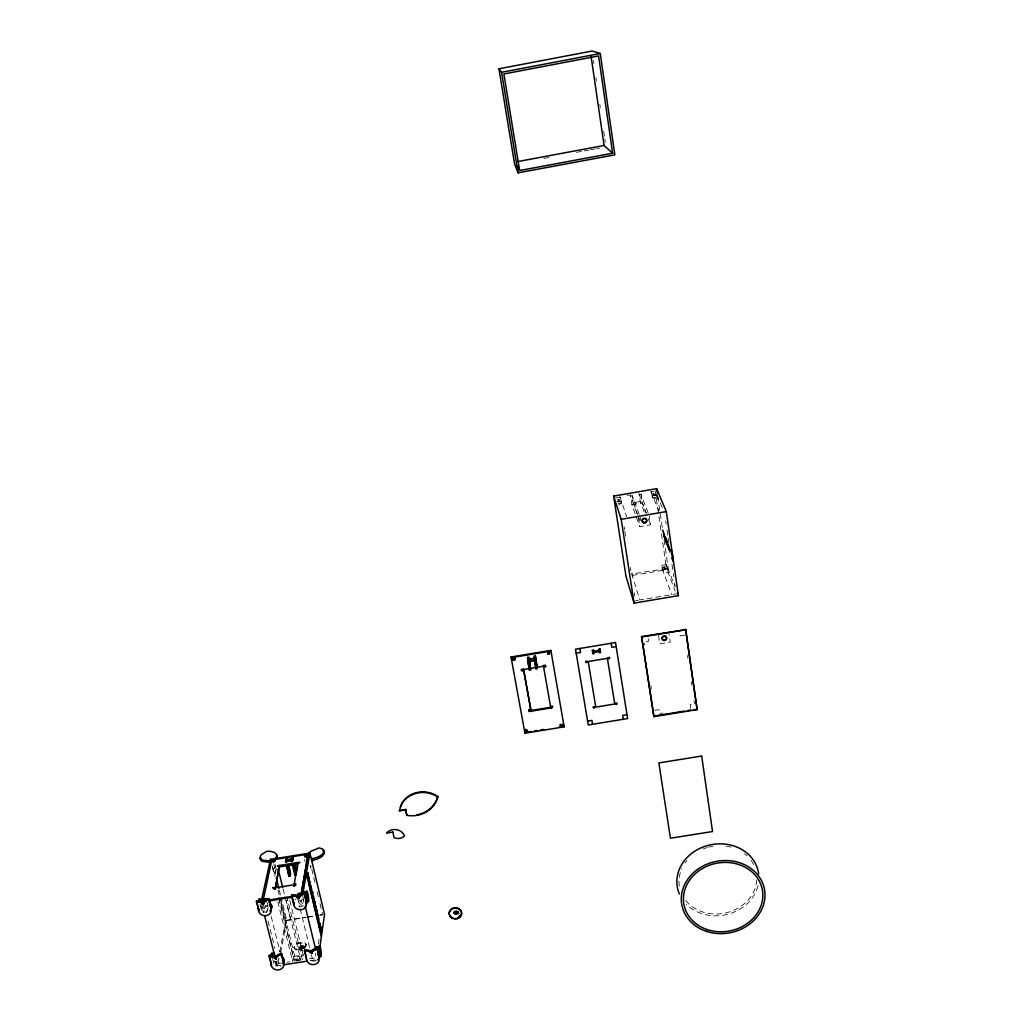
<?xml version="1.0" encoding="UTF-8"?>
<svg xmlns="http://www.w3.org/2000/svg" width="1021" height="1021" viewBox="0 0 1021 1021"><rect width="100%" height="100%" fill="white"/><g stroke="black" fill="none" stroke-linecap="round" stroke-linejoin="round"><path stroke-width="0.75" stroke-dasharray="5 3.75" d="M453.783 912.953L453.783 912.238M458.187 911.651A3.446 2.999 0.2 0 0 456.017 911.243L454.319 912.276L456.017 911.051A3.446 2.999 0.2 0 1 456.77 911.051M665.335 537.11C664.326 534.149 666.917 548.456 666.343 542.738M666.215 542.853L666.151 541.883M664.952 536.012L664.977 536.51M318.361 943.838L319.024 939.218M289.811 900.331L303.224 954.941L302.433 959.868L286.875 896.923M295.567 960.927L300.799 960.11L301.437 956.128L294.929 957.136L294.265 961.131L279.537 901.773L280.277 897.97L294.929 957.136M667.44 546.733L665.934 537.85L665.896 539.292M311.048 866.076L310.703 868.144L309.759 864.187M278.81 897.344L293.461 956.46L292.631 961.386L277.878 902.028L279.537 901.773M303.85 902.398L303.186 899.667L299.051 900.318L298.668 902.564L303.033 906.406M282.83 962.918L278.746 963.556L279.601 958.91M280.737 952.721L286.722 920.24L281.12 897.561M280.354 965.33L277.214 965.815L278.656 958.03M279.805 951.802L285.586 920.648L279.894 897.676M268.229 907.452L266.111 913.374L267.77 909.711M272.377 866.038L274.33 873.938L276.346 868.348M266.915 912.2L263.635 911.957L264.35 908.575A5.59 1.149 82.6 0 0 264.503 906.482M664.722 540.032L663.063 530.754L664.786 539.56M301.974 947.973L299.51 948.152L300.825 948.381M266.634 902.194C270.016 905.448 265.677 909.622 265.741 903.93M266.43 906.648L267.655 906.38M274.33 873.938L276.985 868.041L273.028 868.68M454.996 911.791L455.111 912.519M617.679 499.256C620.934 498.248 618.547 505.854 617.603 499.869M456.821 910.783A3.969 3.459 0.2 0 0 455.111 910.962L455.238 912.57L456.936 912.098M304.067 948.33L305.139 947.462A6.228 3.229 -16.2 0 0 302.28 943.034A6.228 3.229 -16.2 0 0 294.163 947.526A6.228 3.229 -16.2 0 0 301.208 949.645A2.821 1.468 -16.2 0 0 302.471 948.803M300.238 947.871L301.361 947.59A2.859 1.48 -16.2 0 1 303.314 947.909L301.884 948.305M275.696 867.403L274.636 867.505L273.654 863.549M618.854 504.961L621.317 503.187L620.691 499.078L617.003 501.732M665.296 537.033L665.73 541.666M455.685 914.471A1.621 1.417 0.2 0 1 453.809 913.323A1.621 1.417 0.2 0 1 455.111 911.689L455.085 911.83M456.247 914.267L455.685 913.744A1.621 1.417 0.2 0 1 453.809 912.595A1.621 1.417 0.2 0 1 455.111 910.962M304.194 948.394A3.446 1.787 -16.2 0 0 301.374 946.965L299.498 948.33L300.978 947.22A4.148 2.157 -16.2 0 1 302.356 947.105A2.821 1.468 -16.2 0 1 302.816 948.318M454.575 912.774L458.735 913.119A3.331 2.91 0.2 0 1 459.322 913.833M454.319 912.085L455.034 913.246L458.735 913.31A3.331 2.91 0.2 0 1 459.067 913.655M455.685 913.744L456.591 913.45A4.135 3.599 0.1 0 1 458.033 913.374A2.808 2.45 0.2 0 1 458.633 913.91M301.208 949.645L301.489 950.793L303.007 950.219M304.705 948.318A3.982 2.068 -16.2 0 0 300.621 946.824A1.621 0.842 -16.2 0 0 298.898 947.96A1.621 0.842 -16.2 0 0 300.327 948.598L300.595 947.156L300.965 948.471M300.391 947.999L301.412 947.782M303.543 905.869L301.986 906.316A6.381 5.552 6.9 0 1 295.937 904.427M455.698 914.561L456.604 914.178A4.135 3.599 0.1 0 1 458.046 914.101L458.033 913.374M316.255 960.544L314.71 960.965A6.292 5.411 5.9 0 1 308.738 959.127M455.749 912.468L458.391 912.11A2.859 2.489 0.2 0 0 456.093 911.447L455.404 911.702M544.002 158.421L548.66 157.553M576.559 152.346L582.761 151.197M584.318 150.904L588.964 150.036M590.508 149.742L595.166 148.875M596.711 148.594L599.812 148.007M627.239 495.415L630.199 494.904L637.398 514.788M615.74 497.929L620.041 497.189L621.317 503.187L617.003 503.927M653.938 491.343L651.066 491.841L652.432 497.84L657.55 498.988L656.95 494.853L651.832 493.717L652.432 497.84L656.758 497.087M639.184 514.482L632.318 495.734L630.595 496.027L631.897 504.629L639.784 526.619L650.581 524.768L649.254 515.822M648.144 512.95L640.958 494.241L639.223 494.547L640.269 501.515L644.672 513.18M617.807 501.77L620.666 501.285M651.666 495.951L655.98 495.198M632.318 495.734L633.377 502.702L640.269 501.515M631.897 504.629L642.235 502.855L646.127 513.078M663.688 534.277L664.007 534.966M664.301 536.51L664.48 537.25M664.799 537.288L664.122 533.409L665.871 542.866L664.85 537.288M666.624 540.632L666.828 541.487M665.998 543.057L665.922 542.1M666.598 543.721L666.828 544.716L666.049 542.393M667.581 545.482L667.223 541.002L669.47 551.94M666.917 544.716L666.177 539.382L667.466 546.58M666.675 539.65L667.874 547.907M669.508 547.894L670.057 550.396L669.521 547.307M669.712 548.303L670.108 550.051L669.865 548.839M668.525 548.685L668.806 549.375M669.419 548.979L668.347 543.938L669.725 552.731L669.304 549.451L669.623 550.396M669.712 548.966L670.006 550.396M668.551 549.757L667.632 543.785L667.823 547.92M668.678 550.089L667.811 542.47L669.265 550.536M661.825 565.379L666.075 564.664L666.649 568.633L662.412 569.348L661.825 565.379L663.203 571.492L668.283 572.921L675.162 591.057M666.879 566.783L662.616 567.51L667.696 568.927L668.283 572.921M666.649 568.633L631.705 573.942L639.873 599.952L676.221 593.839M632.305 575.461L668.359 569.373L675.06 586.896M635.458 600.693L638.406 600.195M684.606 635.19L680.216 635.917L679.82 633.211M654.652 710.348L658.966 709.633L659.566 713.551L662.68 713.041M287.82 900.458L286.161 900.726L300.799 960.11M267.961 905.244L265.218 905.678L266.583 911.115M263.163 903.853L264.35 908.575L261.248 909.06L260.061 904.351M286.722 920.24L306.223 917.164M307.793 916.922L314.034 915.939M320.007 914.995L322.61 914.586L319.356 900.943M285.586 920.648L305.841 917.458M307.398 917.215L313.638 916.233M319.867 915.25L322.993 914.752M293.461 956.46L303.224 954.941M287.029 962.267L289.824 961.82M309.44 958.77L316.331 957.698L315.221 953.116M310.231 960.672L316.523 959.689M301.348 948.381L302.599 948.113M301.808 947.999L302.548 947.922M302.331 947.947L303.326 947.909M457.548 912.187L458.391 912.238A2.859 2.489 0.2 0 0 456.093 911.562M275.683 867.046L274.636 867.505M665.883 537.863L666.394 542.534M299.051 900.318L303.416 904.159M617.692 500.009L618.803 499.346M263.635 911.957L261.248 909.06A5.59 1.149 82.7 0 0 261.338 905.627M619.441 501.247L618.241 501.77M664.837 566.744L663.599 567.114L665.296 569.692L664.837 566.744L663.65 567.268M665.641 568.876L664.441 569.399M654.116 493.258L652.878 493.641L654.55 495.976L654.116 493.258L652.917 493.794M654.895 495.134L653.695 495.67M656.95 494.853L662.246 507.552M655.763 494.7L657.55 498.988M650.862 491.343L658.902 511.074M662.565 529.363L668.946 545.303L670.095 553.676M665.858 564.103L667.696 568.927M638.801 493.424L646.357 513.257M648.348 518.923L650.581 524.768M662.195 568.786L671.78 594.592M633.377 502.702L637.615 514.38M638.138 515.847L640.792 523.148M619.875 496.691L626.639 516.613M665.156 535.923L665.666 537.965M261.529 903.674L263.826 912.774M276.066 961.272L277.214 965.815M275.006 961.463L276.168 966.083L279.409 966.313A6.292 5.399 7.1 0 0 280.954 965.892M272.607 958.425L273.768 963.007L276.168 966.083L276.831 962.535A5.552 1.11 83 0 0 276.959 960.391M271.203 916.539L280.111 952.095M268.025 920.98L274.917 948.343M277.98 960.506L278.746 963.556M275.16 864.532L275.81 867.161M294.01 947.514L294.227 948.369M274.764 871.87L275.504 874.895M279.244 890.006L280.749 896.055M295.835 959.242L296.103 960.302M272.313 867.046L274.585 876.235M277.993 890.018L279.512 896.144M302.867 947.616L303.135 948.764M302.356 947.105L302.637 948.241A4.148 2.157 -16.2 0 0 301.259 948.369M304.194 947.999L304.271 948.305A3.446 1.787 -16.2 0 0 301.45 947.258L300.046 947.462A1.621 0.842 -16.2 0 1 298.63 946.812A1.621 0.842 -16.2 0 1 300.34 945.676L300.621 946.824M298.643 947.041L298.923 948.177M283.072 888.972L284.578 895.111M284.961 896.642L290.628 919.627M299.88 958.017L300.136 959.076M297.328 897.089L299.791 907.21M300.174 908.754L309.605 947.488M311.494 955.235L312.247 958.336M305.943 943.927L306.147 944.77M304.424 946.722L304.705 947.858M302.624 895.596L303.735 900.152M304.526 859.529L305.164 862.171M311.762 869.113L315.387 884.275M317.186 891.856L318.999 899.424M665.475 537.85L665.641 538.501M631.961 572.692L632.561 576.674M624.099 526.606L624.584 529.759M624.826 531.341L625.784 537.646M630.378 567.587L630.863 570.739M634.245 592.818L634.73 595.97M648.169 638.482L648.577 641.175L644.2 641.903L644.672 645.017M650.849 685.461L651.321 688.562M638.444 517.673L639.784 526.619M640.958 494.241L642.235 502.855M658.507 635.381L659.783 643.868L670.312 642.12L669.061 633.62M640.244 517.366L640.678 520.263M690.694 708.459L690.132 704.541L694.459 703.826L694.012 700.712M657.792 496.487L668.359 569.373M593.469 60.469L593.928 63.608M595.97 77.749L596.43 80.889M599.85 104.448L600.31 107.588M603.73 131.147L604.649 137.427M604.879 138.996L605.325 142.149M655.176 490.603L666.432 568.072M687.516 655.469L687.963 658.583M691.332 681.99L691.779 685.104M665.718 520.952L666.164 524.054M667.058 530.256L667.951 536.459M668.168 538.003L669.291 545.763M671.971 564.371L673.094 572.13M673.311 573.674L673.758 576.776M674.651 582.978L675.098 586.08M456.247 913.54L456.247 914.369M757.965 885.807A41.236 35.786 -11 0 1 727.501 914.344A41.236 35.786 -11 0 1 686.291 904.236M756.791 880.038A39.117 33.948 -11 0 1 727.718 912.417A39.117 33.948 -11 0 1 685.078 899.731M679.31 886.177A39.117 33.948 -11 0 1 681.913 868.539M685.053 863.09A39.117 33.948 -11 0 1 687.005 860.55M703.112 849.013A39.117 33.948 -11 0 1 707.259 847.558M708.689 847.162A39.117 33.948 -11 0 1 713.015 846.256M726.135 846.141A39.117 33.948 -11 0 1 733.129 847.762M744.539 853.735A39.117 33.948 -11 0 1 746.938 855.777M751.009 860.358A39.117 33.948 -11 0 1 754.085 865.553M455.111 911.689A3.969 3.459 0.2 0 1 458.467 911.983M457.51 911.191A3.446 2.999 0.2 0 1 458.187 911.459M302.51 950.181A2.821 1.468 -16.2 0 1 301.489 950.793M300.34 945.676A3.982 2.068 -16.2 0 1 304.424 947.182L304.245 947.667A3.982 2.068 -16.2 0 1 303.888 948.164M274.113 960.94A6.266 5.386 7.1 0 0 276.831 962.535L273.768 963.007A5.552 1.123 83 0 0 273.909 960.876M264.35 908.575A6.343 5.513 8.3 0 1 260.636 905.729M294.903 899.897A6.394 5.564 6.9 0 1 295.988 898.825M298.464 960.735A2.106 1.11 -16.4 0 1 296.077 960.11A2.106 1.11 -16.4 0 1 298.489 958.489A2.106 1.11 -16.4 0 1 300.034 959.689M664.454 538.412L663.892 535.655L664.454 538.412M300.34 901.122L301.54 900.93L300.34 901.122M296.498 949.173A6.228 3.229 -16.2 0 0 306.006 944.782A6.228 3.229 -16.2 0 0 297.443 943.251A6.228 3.229 -16.2 0 0 296.498 949.173M296.677 959.804A2.106 1.11 -16.4 0 0 299.893 958.311A2.106 1.11 -16.4 0 0 297.009 957.775A2.106 1.11 -16.4 0 0 296.677 959.804"/><path stroke-width="1.5" d="M311.456 893.286C313.166 884.16 313.447 906.75 311.482 893.988M308.278 878.634L307.921 872.598L307.142 876.886M308.84 877.894L308.789 876.618M311.482 889.674L310.435 884.658L310.422 890.465M405.631 809.755L406.83 815.371A26.763 24.006 2.5 0 0 437.728 797.095L437.741 796.508A23.853 21.301 1.9 0 0 401.917 803.131L399.351 810.776L405.631 809.755L399.351 810.776M672.124 553.599L671.678 552.744M318.424 917.905L318.692 924.082L318.616 917.892M406.83 815.371L405.669 809.155M317.837 917.841L317.378 913.208L317.697 916.526M672.303 557.504L672.826 559.725L672.316 557.083M673.158 561.027L672.316 554.977L672.482 555.743M319.854 947.169L324.55 914.51L309.912 853.071L270.412 859.388M317.761 954.482A6.305 5.424 5.8 0 1 319.228 957.034L317.072 948.088L313.485 949.556L311.762 952.631A5.973 5.143 6.1 0 0 306.058 949.824L304.705 950.015L304.526 951.189L306.708 960.136A6.317 5.437 5.8 0 0 314.187 964.526A6.317 5.437 5.8 0 0 319.062 958.209L320.071 951.164M304.526 951.189L305.866 950.998A5.973 5.143 6.1 0 1 311.584 953.805L312.86 951.164L316.127 949.377L316.306 948.203M319.828 924.273L319.305 927.515L319.458 922.716M319.062 958.209L317.072 948.088M319.611 928.612L320.02 923.239M314.366 950.015L314.532 948.841M314.953 949.734L315.132 948.56M315.578 949.517L315.744 948.343M312.477 951.636L313.039 949.989M313.307 950.73L313.485 949.556M317.671 920.521L317.212 917.522L317.888 917.841M313.817 950.347L313.983 949.173M311.699 953.231L311.877 952.057M311.89 952.67L312.324 950.959M316.089 906.712L315.412 911.128L316.051 906.725L316.612 911.932L316.931 910.183M315.693 912.302L316 910.362M316.255 914.612L315.948 910.375M315.795 906.699L314.762 901.339L314.481 907.465M306.708 960.136L305.075 951.508M314.813 908.626L315.336 904.976M313.843 902.334L314.34 899.412L313.868 904.9M313.064 901.352L313.524 898.493L313.638 903.7M305.598 951.023L305.79 949.849L304.705 950.015M291.572 896.03L292.938 895.825A6.062 5.271 7.2 0 1 298.732 898.71L299.038 897.548A6.049 5.271 7.2 0 0 293.142 894.715L291.789 894.907L291.572 896.03L293.818 905.206A6.407 5.577 6.9 0 0 301.412 909.711A6.407 5.577 6.9 0 0 306.326 903.228L307.436 896.502M309.172 885.143L309.427 883.331L310.41 882.999L310.078 881.634M309.197 882.131L308.84 883.956L309.095 877.486L309.427 881.978M307.474 878.073L307.755 876.452L308.163 878.124M322.891 850.544L324.474 852.241C323.708 857.831 316.255 859.108 311.839 860.831L311.737 857.576M297.353 898.033A6.394 5.564 6.9 0 1 298.923 897.587L304.284 892.928L306.504 902.105A6.394 5.564 6.9 0 0 305.955 900.713M306.326 903.228L304.284 892.928M301.54 894.817L301.731 893.694L303.62 893.03M308.533 855.547L308.176 857.576L307.844 856.172M302.139 894.536L302.331 893.413M302.765 894.307L309.912 853.071M299.625 896.476L301.731 893.694M300.48 895.557L300.672 894.434M300.978 895.162L308.048 854.156M298.732 898.71L300.212 894.868M299.498 895.876L299.038 897M293.818 905.206L294.022 904.07A6.394 5.564 6.9 0 1 293.895 902.615M268.995 956.588L273.003 956.868L276.066 959.204L276.283 958.017L273.232 955.694L269.225 955.414L271.267 965.509A6.317 5.411 7.1 0 0 278.759 969.886A6.317 5.411 7.1 0 0 283.57 963.594L284.208 960.034M283.57 963.594L281.541 953.486L280.213 953.716A5.96 5.118 7 0 0 276.283 958.017M294.469 883.318L293.933 886.305L297.685 862.528L279.409 865.451L275.185 889.278L279.409 865.451M296.116 874.372L297.749 865.438M292.67 895.851L292.874 894.741L291.789 894.907L294.022 904.07M276.066 959.204A5.973 5.131 7 0 1 279.996 954.89L281.541 953.486L283.787 962.407A6.305 5.411 7.1 0 0 282.294 959.855M293.346 863.728L296.077 874.997L294.89 875.188L295.082 874.155M275.683 958.706L275.9 957.519M274.202 957.456L274.432 956.269M286.199 864.864L288.943 876.133L290.13 875.954L290.385 874.601L287.986 864.749M288.292 869.981L289.313 874.206L290.5 874.014L288.981 865.961M292.861 859.886L292.657 860.907L291.47 861.099L291.661 860.078L292.861 859.886L291.47 861.099M274.751 957.826L274.968 956.639M275.236 958.247L275.466 957.06M271.267 965.509L271.484 964.322M273.003 956.868L273.232 955.694M273.615 957.136L273.845 955.95M274.062 955.682L274.509 953.333L271.446 953.818L272.224 956.881M288.943 876.133L286.799 864.94M289.313 874.206L289.517 873.172M271.012 956.447L271.241 955.26M271.688 956.524L271.918 955.35M272.352 956.664L272.581 955.49M291.062 860.193L291.304 858.967L287.731 859.529L287.488 860.767L291.062 860.193L291.406 861.596M269.761 956.473L269.991 955.286M270.335 956.435L270.565 955.248M286.697 861.864L286.965 860.524L285.765 860.716L285.51 862.056L286.697 861.864L285.765 860.716M287.067 859.95L287.271 858.929L285.88 860.141L287.067 859.95L286.084 859.12M256.284 901.964L260.329 902.258L263.444 904.644L263.686 903.521L260.585 901.135L256.526 900.841L258.594 911.115A6.394 5.552 8.2 0 0 266.213 915.607A6.394 5.552 8.2 0 0 271.063 909.149L271.752 905.755M263.444 904.644A6.049 5.258 8.1 0 1 267.413 900.228L268.995 898.863L271.292 908.014A6.394 5.539 8.2 0 0 269.774 905.41M263.061 904.134L263.303 903.011M261.555 902.858L261.797 901.722M262.103 903.24L262.346 902.105M262.614 903.662L262.856 902.538M260.329 902.258L260.585 901.135M258.594 911.115L258.849 909.979A6.394 5.539 8.2 0 1 258.696 908.537M260.968 902.526L270.552 859.197M264.171 901.262A6.368 5.539 8.2 0 0 261.248 902.487L261.976 899.131A5.59 1.149 82.6 0 1 262.754 898.48M259.002 901.9L259.257 900.777M259.679 902.053L259.921 900.918M257.05 901.849L257.305 900.726M257.637 901.798L257.879 900.675M258.326 901.824L258.568 900.688M321.309 930.769L321.373 929.263M311.533 889.661C309.95 881.085 311.188 893.26 310.486 890.886M521.348 669.278L522.356 670.401L523.046 669.202M527.359 730.551L525.981 730.449L527.359 730.385M317.837 916.233L316.727 916.616M260.572 857.538L260.24 859.644L261.963 861.29L270.591 862.451M266.136 899.973L264.86 900.088L265.932 900.165M400.27 807.152L401.878 803.731A23.879 21.313 1.9 0 1 437.728 797.095M320.543 932.747L320.951 933.245L321.232 930.871M551.072 705.97L551.825 708.012L552.629 706.634L551.059 706.889L552.195 707.208L552.655 706.098M561.027 724.425L561.69 725.408L562.124 724.374M276.461 859.095L277.38 857.257L276.372 854.947M320.773 926.685L320.454 932.275M294.456 885.769L295.567 885.284M317.608 959.778L321.194 955.771A5.564 0.97 82.6 0 0 320.505 948.139A5.564 0.97 82.6 0 0 318.96 946.544L315.885 947.016A6.266 5.399 5.9 0 1 317.365 947.667M274.266 861.252L273.118 861.277L274.151 861.341M317.161 948.535L318.96 946.544L321.194 955.771M275.16 858.457C280.89 853.237 270.616 850.493 266.583 851.399L261.108 854.794L259.845 858.048L263.15 860.269L270.195 860.856M305.828 904.121L308.584 901.237A5.59 0.995 82.3 0 0 307.921 893.617A5.59 0.995 82.3 0 0 306.3 891.767L303.186 892.252A5.59 1.008 82.3 0 1 303.875 891.614M303.543 894.638L306.3 891.767L308.584 901.237M544.091 665.182C542.381 667.874 547.294 667.683 545.227 665.143M307.308 854.079L311.022 851.233L319.075 847.902L322.521 848.962L324.104 850.659C323.325 856.236 315.885 857.512 311.456 859.235M459.424 916.501L459.424 917.228L461.262 914.918A6.228 5.437 0.2 0 0 457.51 907.963A6.228 5.437 0.2 0 0 449.534 911.23A6.228 5.437 0.2 0 0 453.298 918.185M527.002 731.534C528.482 729.364 524.284 731.227 527.002 731.534A1.519 1.378 -4.3 0 0 527.27 731.47M299.523 894.894L298.63 894.907M305.815 856.747L306.798 856.645M273.743 888.793L274.891 888.781M498.95 68.79L592.103 51.05L600.271 53.513L614.833 154.847L518.043 172.855L514.558 163.922L498.95 68.79L501.579 72.3L518.043 172.855M501.579 72.3L600.271 53.513M517.685 161.586L604.075 145.467L612.613 153.214L519.638 170.533L517.889 166.206M613.608 496.091L656.656 488.663L666.33 511.585L678.416 595.664L634.079 603.105L626.039 576.533L613.608 496.091L621.202 519.319L634.079 603.105M621.202 519.319L666.33 511.585M672.737 559.827L672.29 559.087M511.049 657.001L550.868 650.377L564.141 726.837L524.934 733.257L511.049 657.001L511.113 657.69L550.97 651.041L550.868 650.377M641.571 636.542L685.742 629.702L697.177 709.582L653.912 716.653L641.571 636.542L653.912 716.653M641.724 637.027L685.742 629.702M535.387 655.993L534.072 656.209L535.272 665.067L536.599 664.837L535.387 655.993L535.731 657.996M530.269 661.417L530.18 660.74L534.098 660.089L534.174 660.766L530.269 661.417L529.835 659.004L533.753 658.354M576.189 653.223L580.553 652.496L579.877 648.475M616.161 646.574L611.783 647.301L611.132 643.268M528.329 664.135L529.644 663.918L530.001 665.934L528.687 666.151L528.329 664.135L527.551 657.294L528.852 657.077L530.001 665.934M534.915 663.037L536.242 662.82L536.599 664.837M529.006 667.9L530.32 667.67L530.678 669.699L529.363 669.916L527.908 659.298M543.453 666.228L523.543 669.534L531.073 711.229L550.804 707.987L550.715 707.259L530.997 710.501L531.073 711.229M537.263 668.602L536.791 665.973L535.476 666.19L535.948 668.819L537.263 668.602L535.936 659.119M587.611 721.107L591.912 720.405L592.563 724.297M626.996 714.662L622.682 715.376L623.308 719.282M527.997 731.993L531.124 731.483M534.264 730.972L537.391 730.462M540.53 729.951L543.657 729.441M559.329 726.875L564.026 726.11L564.141 726.837M655.303 715.849L684.632 711.063M687.72 710.552L690.809 710.054M693.897 709.544L697.177 709.582M279.754 866.855L298.03 863.945L297.685 862.528M289.198 874.78L290.385 874.601M307.895 877.243L307.704 876.465M274.828 887.836L293.576 884.85M311.456 888.117L311.545 888.883M310.422 889.368L310.894 890.299M261.248 902.487L258.862 899.629L261.976 899.131A6.343 5.513 8.3 0 0 260.904 900.203M312.605 892.035L312.745 892.673M303.326 894.166L304.105 894.051M266.111 900.407L262.997 901.007L271.816 859.95L308.189 854.13L301.118 894.958L294.916 895.838M267.681 900.165L292.708 896.298M261.146 902.168L264.222 901.671M268.829 900.943L291.878 897.293M311.699 895.902L311.877 896.54M311.979 897.114L312.452 897.995M312.758 900.254L313.498 895.876L313.881 902.334M314.685 902.066L315.106 903.802M316.063 909.622L316.663 911.919M317.735 914.905L317.85 915.595M316.484 915.799L316.88 910.196M320.849 926.8L321.334 928.868M280.252 954.826L281.337 954.661M316.127 949.377L316.893 949.262M283.493 964.832L307.091 961.157M561.41 725.842C564.103 725.306 559.789 723.8 561.41 725.842A1.519 1.378 -6.5 0 0 562.163 725.765M273.041 955.847L271.446 953.818A5.552 1.123 83 0 1 272.199 953.027M672.469 557.594L672.648 559.419M671.269 551.11L672.431 554.007M677.293 592.742L678.416 595.664M673.03 560.95L672.762 560.197M264.592 915.799L274.917 956.715M256.526 900.841L258.849 909.979M269.225 955.414L271.114 962.829M271.063 909.149L268.995 898.863L267.655 899.093A6.049 5.258 8.1 0 0 263.686 903.521M276.257 877.92L278.873 888.5M278.159 869.062L282.689 887.44M287.731 859.529L288.075 860.945L291.649 860.371L291.304 858.967M288.445 865.578L290.5 874.014M287.386 864.685L290.13 875.954M305.202 906.24L315.515 948.803M294.584 863.6L296.281 870.632M294.393 864.634L296.09 871.666M293.882 864.111L296.269 873.963M293.193 864.825L294.903 871.857M292.146 863.919L294.89 875.188M306.364 873.81L321.398 936.436M523.467 668.844L530.997 710.501M530.18 660.74L529.759 658.328L529.835 659.004M533.664 657.677L534.174 660.766M543.363 665.539L550.804 707.987M519.638 170.533L503.876 73.971L598.587 55.951L612.613 153.214M656.656 488.663L657.333 493.36M591.121 56.525L604.075 145.467M685.55 629.204L696.986 709.046M671.231 551.008L671.627 553.829M534.634 659.336L535.948 668.819M529.529 660.804L530.678 669.699M528.738 664.403L529.363 669.916M524.858 732.504L524.934 733.257M458.059 917.266L458.059 917.994A2.808 2.45 0.2 0 0 458.646 917.445M679.361 893.988A41.236 35.786 -11 0 1 708.408 845.299A41.236 35.786 -11 0 1 758.68 873.759M662.935 636.377A2.233 2.042 -14.9 0 1 666.254 636.9A2.233 2.042 -14.9 0 1 664.977 639.873A2.233 2.042 -14.9 0 1 662.106 638.304M662.093 637.768A2.233 2.042 -14.9 0 1 662.527 636.772M512.146 658.162A1.544 1.429 -4.3 0 0 513.244 660.038A1.544 1.429 -4.3 0 0 515.12 658.762A1.544 1.429 -4.3 0 0 514.801 657.983M514.992 658.047A1.544 1.429 -4.3 0 1 515.107 658.392M548.137 653.912A1.544 1.429 -7 0 1 547.843 653.67M526.109 731.521A1.519 1.378 -4.3 0 1 525.407 729.428M562.201 726.033A1.519 1.378 -6.5 0 1 561.04 726.084M560.197 725.382A1.519 1.378 -6.5 0 1 560.159 724.323M563.082 724.54A1.519 1.378 -6.5 0 1 563.094 724.897M525.789 731.636A1.519 1.378 -4.3 0 1 525.713 729.441M547.869 653.925A1.544 1.429 -7 0 1 547.664 653.606M547.818 652.177A1.544 1.429 -7 0 1 548.098 651.909M515.056 659.387A1.544 1.429 -4.3 0 1 514.597 659.987M512.721 660.077A1.544 1.429 -4.3 0 1 512.351 658.086M437.741 796.508A26.737 23.994 2.5 0 1 427.378 810.7M426.446 811.274A26.737 23.994 2.5 0 1 423.498 812.78M422.464 813.214A26.737 23.994 2.5 0 1 420.346 813.941M419.261 814.248A26.737 23.994 2.5 0 1 417.053 814.732M456.515 918.415A6.228 5.437 0.2 0 1 454.881 918.492M459.118 916.411A2.808 2.45 0.2 0 1 458.863 917.126M460.394 915.161A3.969 3.459 0.2 0 1 459.424 917.228M460.241 915.173A3.969 3.459 0.2 0 1 459.909 915.875M281.464 956.549A6.292 5.399 7.1 0 1 283.353 964.079M273.845 956.856A6.292 5.399 7.1 0 1 278.363 955.592M273.462 954.38A6.266 5.386 7.1 0 1 274.509 953.333M268.957 902.181A6.368 5.539 8.2 0 1 269.838 910.974M258.862 899.629A5.59 1.149 82.7 0 1 260.01 899.488M309.21 951.483A6.292 5.411 5.9 0 1 313.753 950.219M318.603 948.624A6.266 5.399 5.9 0 1 320.186 952.58M296.384 896.578A6.381 5.552 6.9 0 1 300.978 895.289M303.186 892.252A6.356 5.539 6.9 0 1 304.679 892.928M305.943 893.898A6.356 5.539 6.9 0 1 307.563 897.957M266.098 900.548A1.506 0.727 -16.2 0 1 264.082 900.407A1.506 0.727 -16.2 0 1 265.677 899.207A1.506 0.727 -16.2 0 1 266.877 899.96M274.317 861.686A1.429 0.664 -15.5 0 1 272.377 861.584A1.429 0.664 -15.5 0 1 273.896 860.461A1.429 0.664 -15.5 0 1 275.045 861.15M297.787 894.868A1.493 0.727 -15.5 0 1 299.753 893.834A1.493 0.727 -15.5 0 1 300.429 894.83M293.218 857.985L293.027 859.006L291.827 859.197L292.032 858.176L293.218 857.985M512.95 658.685C513.601 659.821 514.763 659.349 512.95 658.685M521.412 669.967C522.241 673.324 524.347 667.862 521.412 669.967M528.687 709.837C529.516 713.13 531.596 707.757 528.687 709.837M528.763 710.552C529.593 713.858 531.673 708.472 528.763 710.552M548.417 652.776C549.03 655.354 550.664 651.156 548.417 652.776M548.468 653.198C549.094 655.776 550.727 651.577 548.468 653.198M585.658 661.531C586.45 664.888 588.606 659.4 585.658 661.531M593.239 707.106C594.031 710.412 596.175 705.026 593.239 707.106M608.235 657.779C609.014 661.149 611.209 655.648 608.235 657.779M615.599 703.443C616.365 706.749 618.535 701.35 615.599 703.443M306.645 855.917L305.381 856.198L306.645 855.917M295.771 884.173L294.061 884.569L295.771 884.173M299.715 862.451L298.055 862.822L299.715 862.451M274.598 887.543L272.875 887.811L274.598 887.543M277.444 865.897L279.052 865.642L277.444 865.897M544.027 666.037L545.546 666.126L544.027 666.037M615.523 642.541L575.512 649.203L588.262 724.999L627.621 718.567L615.523 642.541M593.495 650.071L592.18 650.3L592.384 651.5L593.686 651.283L593.495 650.071M600.042 648.986L598.74 649.203L598.931 650.415L600.246 650.198L600.042 648.986M598.28 650.517L594.35 651.168L594.528 652.304L598.459 651.64L598.28 650.517M593.877 652.406L592.563 652.623L592.767 653.836L594.069 653.619L593.877 652.406M600.425 651.321L599.123 651.538L599.314 652.738L600.629 652.521L600.425 651.321M607.393 658.354L588.211 661.531L595.779 707.119L614.77 703.992L607.393 658.354M701.682 756.025L658.864 762.942L670.427 838.215L712.53 831.541L701.682 756.025M392.855 832.077L386.614 833.098A10.121 8.972 3.2 0 1 392.766 829.665L394.617 829.511A10.121 8.972 3.2 0 1 404.456 835.969A8.653 7.683 3.1 0 1 394.068 837.641L392.855 832.077M706.506 931.369A42.052 36.348 -10.9 0 0 764.716 890.912A42.052 36.348 -10.9 0 0 698.185 868.948A42.052 36.348 -10.9 0 0 706.506 931.369M707.374 929.646A39.896 34.484 -10.9 0 0 762.585 891.244A39.896 34.484 -10.9 0 0 699.436 870.428A39.896 34.484 -10.9 0 0 707.374 929.646M663.624 640.371A2.233 2.042 -14.9 0 0 666.662 638.074A2.233 2.042 -14.9 0 0 663.101 636.862A2.233 2.042 -14.9 0 0 663.624 640.371M643.536 522.407A2.284 2.144 -19.3 0 0 646.638 519.995A2.284 2.144 -19.3 0 0 642.988 518.719A2.284 2.144 -19.3 0 0 643.536 522.407M643.689 522.829A2.297 2.157 -19.3 0 0 646.791 520.404A2.297 2.157 -19.3 0 0 643.141 519.14A2.297 2.157 -19.3 0 0 643.689 522.829M451.844 918.07A6.241 5.437 0.2 0 0 461.62 914.076A6.241 5.437 0.2 0 0 452.75 908.69A6.241 5.437 0.2 0 0 451.844 918.07M305.088 856.223A1.429 0.676 -14.9 0 0 307.27 855.266A1.429 0.676 -14.9 0 0 305.305 854.985A1.429 0.676 -14.9 0 0 305.088 856.223M305.215 856.747A1.429 0.676 -14.9 0 0 307.398 855.802A1.429 0.676 -14.9 0 0 305.432 855.509A1.429 0.676 -14.9 0 0 305.215 856.747M264.516 900.228A1.506 0.727 -16.2 0 0 266.826 899.207A1.506 0.727 -16.2 0 0 264.796 898.876A1.506 0.727 -16.2 0 0 264.516 900.228M298.26 894.881A1.493 0.727 -15.5 0 0 300.557 893.86A1.493 0.727 -15.5 0 0 298.502 893.528A1.493 0.727 -15.5 0 0 298.26 894.881M272.798 861.379A1.429 0.664 -15.5 0 0 275.006 860.435A1.429 0.664 -15.5 0 0 273.054 860.141A1.429 0.664 -15.5 0 0 272.798 861.379"/></g></svg>
